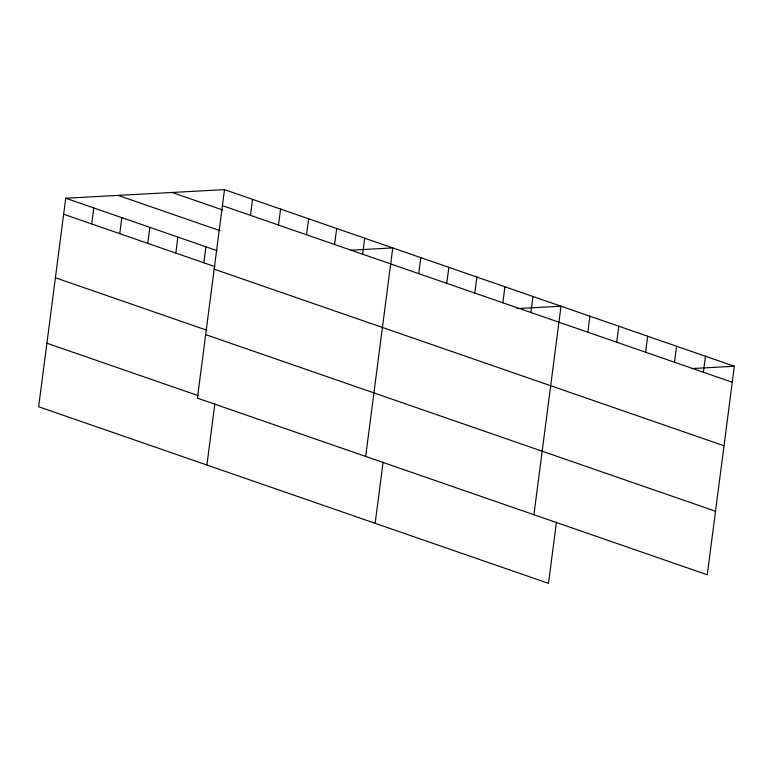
<?xml version="1.0" encoding="UTF-8"?>
<svg xmlns="http://www.w3.org/2000/svg" width="773" height="773" viewBox="0 0 773 773"><rect width="100%" height="100%" fill="white"/><g stroke="black" fill="none" stroke-linecap="round" stroke-linejoin="round"><path stroke-width="1.16" d="M224.499 189.636L197.415 398.153L707.266 574.774L734.35 366.257L224.499 189.636L65.734 198.226L38.65 406.743L548.501 583.364L556.444 522.181M91.697 223.938L93.775 207.947M119.738 233.659L121.815 217.657M147.778 243.369L149.856 227.368M175.819 253.08L177.896 237.089M203.859 262.801L205.937 246.8M206.903 465.027L214.846 403.854M250.462 215.348L252.539 199.357M278.502 225.069L280.58 209.068M306.552 234.779L308.63 218.778M334.593 244.49L336.67 228.489M362.634 254.211L364.711 238.21M365.668 456.437L392.752 247.92L351.077 250.181M375.147 523.311L383.099 462.138M418.715 273.632L420.792 257.631M446.755 283.343L448.833 267.352M474.796 293.064L476.873 277.063M502.837 302.774L504.914 286.773M530.877 312.485L532.964 296.494M533.921 514.721L561.005 306.205L516.944 308.591M587.818 332.206L589.896 316.215M616.709 342.217L618.787 326.225M645.6 352.227L647.677 336.226M674.491 362.237L676.568 346.236M703.382 372.248L705.459 356.247M691.487 368.576L734.35 366.257M222.421 205.637L732.273 382.249M172.108 192.477L222.585 209.956M118.124 195.395L220.199 230.75M65.734 198.226L217.155 250.684M63.657 214.227L215.078 266.685M214.169 269.168L724.021 445.779M55.405 277.758L206.826 330.216M205.666 334.622L715.518 511.243M46.902 343.212L198.323 395.67"/></g></svg>
